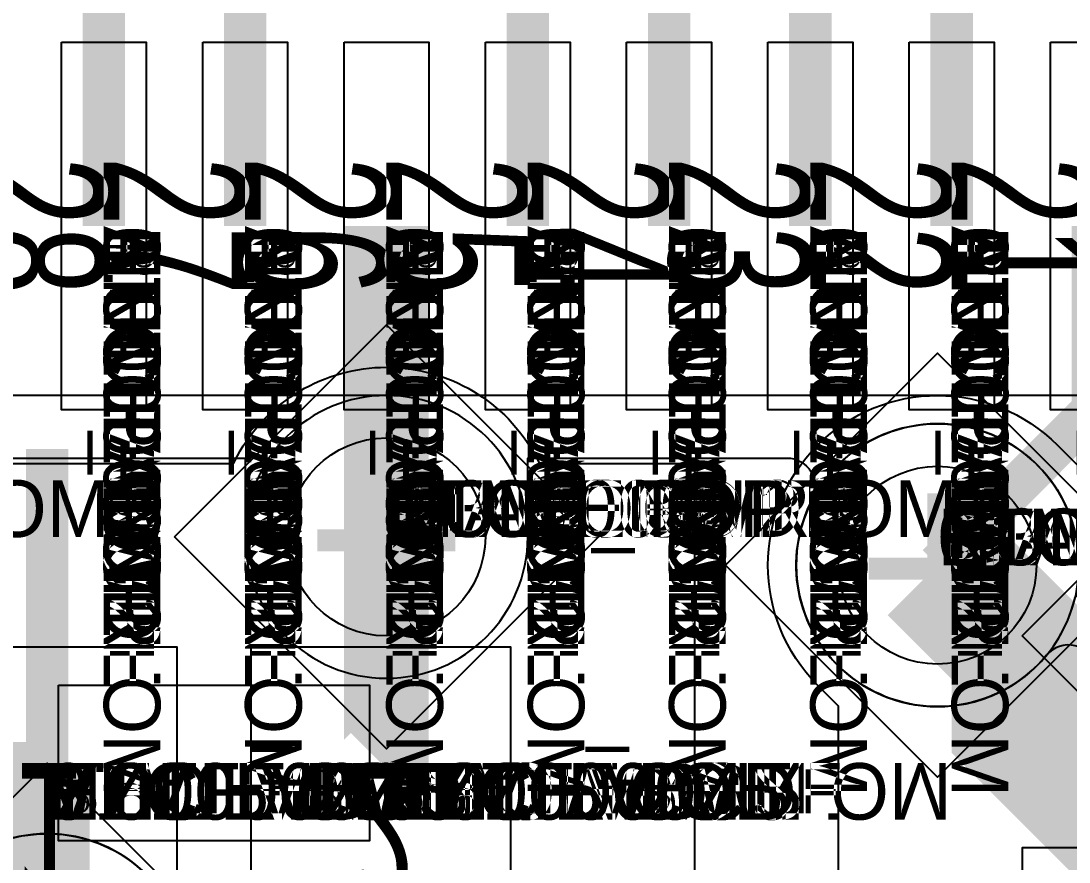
# Model space of a CAD drawing. Extents: x 0 to 323, y 0 to 320.
# Drawn here: x 107.607 to 111.315, y 65.05 to 68.025 of the extents above; entities that cross this region are included whole.
import ezdxf
from ezdxf.enums import TextEntityAlignment as Align

# ---------------------------------------------------------------- set-up
doc = ezdxf.new("R2010")
doc.units = 0
doc.header["$MEASUREMENT"] = 0
doc.layers.get('0').update_dxf_attribs({"linetype": 'CONTINUOUS'})
for name, color, linetype in [('CDN_FIGURES', 7, 'CONTINUOUS'), ('ETCH_BOTTOM', 7, 'CONTINUOUS'), ('ETCH_GND', 3, 'CONTINUOUS'), ('ETCH_INT1', 4, 'CONTINUOUS'), ('ETCH_INT2', 5, 'CONTINUOUS'), ('ETCH_PWR', 6, 'CONTINUOUS'), ('ETCH_TOP', 2, 'CONTINUOUS'), ('MANUFACTURING_NCLEGEND-1-6', 8, 'CONTINUOUS'), ('PACKAGE_GEOMETRY_ASSEMBLY_TOP', 11, 'CONTINUOUS'), ('PACKAGE_GEOMETRY_PIN_NUMBER', 9, 'CONTINUOUS')]:
    doc.layers.add(name, color=color, linetype=linetype)

# ---------------------------------------------------------------- blocks, each defined once
blk = doc.blocks.new('PAD_INFO')
for tag in ['SHAPE_TYPE', 'PAD_HEIGHT', 'PAD_LAYER', 'PAD_TYPE', 'PAD_WIDTH']:
    blk.add_attdef(tag, (0, 0), '', height=0.2)
at = {"flags": 2}
blk.add_attdef('CDN_TYPE', (0, 0), '', height=0.2, dxfattribs=at)
blk = doc.blocks.new('DRILL_INFO')
at = {"flags": 2}
blk.add_attdef('CDN_TYPE', (0, 0), '', height=0.2, dxfattribs=at)
for tag in ['FSHAPE', 'FCHAR', 'DRILL_HEIGHT', 'DIAMETER', 'PLATED', 'DRILL_WIDTH']:
    blk.add_attdef(tag, (0, 0), '', height=0.2)
blk = doc.blocks.new('VIA0700X0300')
at = {"layer": 'ETCH_BOTTOM'}
blk.add_circle((0, 0), 0.35, dxfattribs=at)
at = {"layer": 'ETCH_GND'}
blk.add_circle((0, 0), 0.35, dxfattribs=at)
at = {"layer": 'ETCH_INT1'}
blk.add_circle((0, 0), 0.35, dxfattribs=at)
at = {"layer": 'ETCH_INT2'}
blk.add_circle((0, 0), 0.35, dxfattribs=at)
at = {"layer": 'ETCH_PWR'}
blk.add_circle((0, 0), 0.35, dxfattribs=at)
at = {"layer": 'ETCH_TOP'}
blk.add_circle((0, 0), 0.35, dxfattribs=at)
ref = blk.add_blockref('PAD_INFO', (0, 0))
ref.add_attrib('PAD_LAYER', 'ETCH_TOP', (0, 0), dxfattribs={"height": 0.2})
ref.add_attrib('SHAPE_TYPE', 'NULL', (0, 0), dxfattribs={"height": 0.2})
ref.add_attrib('PAD_TYPE', 'ANTIPAD', (0, 0), dxfattribs={"height": 0.2})
ref.add_attrib('PAD_WIDTH', '0.000000', (0, 0), dxfattribs={"height": 0.2})
ref.add_attrib('PAD_HEIGHT', '0.000000', (0, 0), dxfattribs={"height": 0.2})
ref = blk.add_blockref('PAD_INFO', (0, 0))
ref.add_attrib('PAD_LAYER', 'ETCH_GND', (0, 0), dxfattribs={"height": 0.2})
ref.add_attrib('SHAPE_TYPE', 'NULL', (0, 0), dxfattribs={"height": 0.2})
ref.add_attrib('PAD_TYPE', 'ANTIPAD', (0, 0), dxfattribs={"height": 0.2})
ref.add_attrib('PAD_WIDTH', '0.000000', (0, 0), dxfattribs={"height": 0.2})
ref.add_attrib('PAD_HEIGHT', '0.000000', (0, 0), dxfattribs={"height": 0.2})
ref = blk.add_blockref('PAD_INFO', (0, 0))
ref.add_attrib('PAD_LAYER', 'ETCH_INT1', (0, 0), dxfattribs={"height": 0.2})
ref.add_attrib('SHAPE_TYPE', 'NULL', (0, 0), dxfattribs={"height": 0.2})
ref.add_attrib('PAD_TYPE', 'ANTIPAD', (0, 0), dxfattribs={"height": 0.2})
ref.add_attrib('PAD_WIDTH', '0.000000', (0, 0), dxfattribs={"height": 0.2})
ref.add_attrib('PAD_HEIGHT', '0.000000', (0, 0), dxfattribs={"height": 0.2})
ref = blk.add_blockref('PAD_INFO', (0, 0))
ref.add_attrib('PAD_LAYER', 'ETCH_INT2', (0, 0), dxfattribs={"height": 0.2})
ref.add_attrib('SHAPE_TYPE', 'NULL', (0, 0), dxfattribs={"height": 0.2})
ref.add_attrib('PAD_TYPE', 'ANTIPAD', (0, 0), dxfattribs={"height": 0.2})
ref.add_attrib('PAD_WIDTH', '0.000000', (0, 0), dxfattribs={"height": 0.2})
ref.add_attrib('PAD_HEIGHT', '0.000000', (0, 0), dxfattribs={"height": 0.2})
ref = blk.add_blockref('PAD_INFO', (0, 0))
ref.add_attrib('PAD_LAYER', 'ETCH_PWR', (0, 0), dxfattribs={"height": 0.2})
ref.add_attrib('SHAPE_TYPE', 'NULL', (0, 0), dxfattribs={"height": 0.2})
ref.add_attrib('PAD_TYPE', 'ANTIPAD', (0, 0), dxfattribs={"height": 0.2})
ref.add_attrib('PAD_WIDTH', '0.000000', (0, 0), dxfattribs={"height": 0.2})
ref.add_attrib('PAD_HEIGHT', '0.000000', (0, 0), dxfattribs={"height": 0.2})
ref = blk.add_blockref('PAD_INFO', (0, 0))
ref.add_attrib('PAD_LAYER', 'ETCH_BOTTOM', (0, 0), dxfattribs={"height": 0.2})
ref.add_attrib('SHAPE_TYPE', 'NULL', (0, 0), dxfattribs={"height": 0.2})
ref.add_attrib('PAD_TYPE', 'ANTIPAD', (0, 0), dxfattribs={"height": 0.2})
ref.add_attrib('PAD_WIDTH', '0.000000', (0, 0), dxfattribs={"height": 0.2})
ref.add_attrib('PAD_HEIGHT', '0.000000', (0, 0), dxfattribs={"height": 0.2})
ref = blk.add_blockref('PAD_INFO', (0, 0))
ref.add_attrib('PAD_LAYER', 'ETCH_TOP', (0, 0), dxfattribs={"height": 0.2})
ref.add_attrib('SHAPE_TYPE', 'NULL', (0, 0), dxfattribs={"height": 0.2})
ref.add_attrib('PAD_TYPE', 'THERMAL', (0, 0), dxfattribs={"height": 0.2})
ref.add_attrib('PAD_WIDTH', '0.000000', (0, 0), dxfattribs={"height": 0.2})
ref.add_attrib('PAD_HEIGHT', '0.000000', (0, 0), dxfattribs={"height": 0.2})
ref = blk.add_blockref('PAD_INFO', (0, 0))
ref.add_attrib('PAD_LAYER', 'ETCH_GND', (0, 0), dxfattribs={"height": 0.2})
ref.add_attrib('SHAPE_TYPE', 'NULL', (0, 0), dxfattribs={"height": 0.2})
ref.add_attrib('PAD_TYPE', 'THERMAL', (0, 0), dxfattribs={"height": 0.2})
ref.add_attrib('PAD_WIDTH', '0.000000', (0, 0), dxfattribs={"height": 0.2})
ref.add_attrib('PAD_HEIGHT', '0.000000', (0, 0), dxfattribs={"height": 0.2})
ref = blk.add_blockref('PAD_INFO', (0, 0))
ref.add_attrib('PAD_LAYER', 'ETCH_INT1', (0, 0), dxfattribs={"height": 0.2})
ref.add_attrib('SHAPE_TYPE', 'NULL', (0, 0), dxfattribs={"height": 0.2})
ref.add_attrib('PAD_TYPE', 'THERMAL', (0, 0), dxfattribs={"height": 0.2})
ref.add_attrib('PAD_WIDTH', '0.000000', (0, 0), dxfattribs={"height": 0.2})
ref.add_attrib('PAD_HEIGHT', '0.000000', (0, 0), dxfattribs={"height": 0.2})
ref = blk.add_blockref('PAD_INFO', (0, 0))
ref.add_attrib('PAD_LAYER', 'ETCH_INT2', (0, 0), dxfattribs={"height": 0.2})
ref.add_attrib('SHAPE_TYPE', 'NULL', (0, 0), dxfattribs={"height": 0.2})
ref.add_attrib('PAD_TYPE', 'THERMAL', (0, 0), dxfattribs={"height": 0.2})
ref.add_attrib('PAD_WIDTH', '0.000000', (0, 0), dxfattribs={"height": 0.2})
ref.add_attrib('PAD_HEIGHT', '0.000000', (0, 0), dxfattribs={"height": 0.2})
ref = blk.add_blockref('PAD_INFO', (0, 0))
ref.add_attrib('PAD_LAYER', 'ETCH_PWR', (0, 0), dxfattribs={"height": 0.2})
ref.add_attrib('SHAPE_TYPE', 'NULL', (0, 0), dxfattribs={"height": 0.2})
ref.add_attrib('PAD_TYPE', 'THERMAL', (0, 0), dxfattribs={"height": 0.2})
ref.add_attrib('PAD_WIDTH', '0.000000', (0, 0), dxfattribs={"height": 0.2})
ref.add_attrib('PAD_HEIGHT', '0.000000', (0, 0), dxfattribs={"height": 0.2})
ref = blk.add_blockref('PAD_INFO', (0, 0))
ref.add_attrib('PAD_LAYER', 'ETCH_BOTTOM', (0, 0), dxfattribs={"height": 0.2})
ref.add_attrib('SHAPE_TYPE', 'NULL', (0, 0), dxfattribs={"height": 0.2})
ref.add_attrib('PAD_TYPE', 'THERMAL', (0, 0), dxfattribs={"height": 0.2})
ref.add_attrib('PAD_WIDTH', '0.000000', (0, 0), dxfattribs={"height": 0.2})
ref.add_attrib('PAD_HEIGHT', '0.000000', (0, 0), dxfattribs={"height": 0.2})
ref = blk.add_blockref('PAD_INFO', (0, 0))
ref.add_attrib('PAD_LAYER', 'ETCH_TOP', (0, 0), dxfattribs={"height": 0.2})
ref.add_attrib('SHAPE_TYPE', 'CIRCLE', (0, 0), dxfattribs={"height": 0.2})
ref.add_attrib('PAD_TYPE', 'REGULAR', (0, 0), dxfattribs={"height": 0.2})
ref.add_attrib('PAD_WIDTH', '0.700000', (0, 0), dxfattribs={"height": 0.2})
ref.add_attrib('PAD_HEIGHT', '0.700000', (0, 0), dxfattribs={"height": 0.2})
ref = blk.add_blockref('PAD_INFO', (0, 0))
ref.add_attrib('PAD_LAYER', 'ETCH_GND', (0, 0), dxfattribs={"height": 0.2})
ref.add_attrib('SHAPE_TYPE', 'CIRCLE', (0, 0), dxfattribs={"height": 0.2})
ref.add_attrib('PAD_TYPE', 'REGULAR', (0, 0), dxfattribs={"height": 0.2})
ref.add_attrib('PAD_WIDTH', '0.700000', (0, 0), dxfattribs={"height": 0.2})
ref.add_attrib('PAD_HEIGHT', '0.700000', (0, 0), dxfattribs={"height": 0.2})
ref = blk.add_blockref('PAD_INFO', (0, 0))
ref.add_attrib('PAD_LAYER', 'ETCH_INT1', (0, 0), dxfattribs={"height": 0.2})
ref.add_attrib('SHAPE_TYPE', 'CIRCLE', (0, 0), dxfattribs={"height": 0.2})
ref.add_attrib('PAD_TYPE', 'REGULAR', (0, 0), dxfattribs={"height": 0.2})
ref.add_attrib('PAD_WIDTH', '0.700000', (0, 0), dxfattribs={"height": 0.2})
ref.add_attrib('PAD_HEIGHT', '0.700000', (0, 0), dxfattribs={"height": 0.2})
ref = blk.add_blockref('PAD_INFO', (0, 0))
ref.add_attrib('PAD_LAYER', 'ETCH_INT2', (0, 0), dxfattribs={"height": 0.2})
ref.add_attrib('SHAPE_TYPE', 'CIRCLE', (0, 0), dxfattribs={"height": 0.2})
ref.add_attrib('PAD_TYPE', 'REGULAR', (0, 0), dxfattribs={"height": 0.2})
ref.add_attrib('PAD_WIDTH', '0.700000', (0, 0), dxfattribs={"height": 0.2})
ref.add_attrib('PAD_HEIGHT', '0.700000', (0, 0), dxfattribs={"height": 0.2})
ref = blk.add_blockref('PAD_INFO', (0, 0))
ref.add_attrib('PAD_LAYER', 'ETCH_PWR', (0, 0), dxfattribs={"height": 0.2})
ref.add_attrib('SHAPE_TYPE', 'CIRCLE', (0, 0), dxfattribs={"height": 0.2})
ref.add_attrib('PAD_TYPE', 'REGULAR', (0, 0), dxfattribs={"height": 0.2})
ref.add_attrib('PAD_WIDTH', '0.700000', (0, 0), dxfattribs={"height": 0.2})
ref.add_attrib('PAD_HEIGHT', '0.700000', (0, 0), dxfattribs={"height": 0.2})
ref = blk.add_blockref('PAD_INFO', (0, 0))
ref.add_attrib('PAD_LAYER', 'ETCH_BOTTOM', (0, 0), dxfattribs={"height": 0.2})
ref.add_attrib('SHAPE_TYPE', 'CIRCLE', (0, 0), dxfattribs={"height": 0.2})
ref.add_attrib('PAD_TYPE', 'REGULAR', (0, 0), dxfattribs={"height": 0.2})
ref.add_attrib('PAD_WIDTH', '0.700000', (0, 0), dxfattribs={"height": 0.2})
ref.add_attrib('PAD_HEIGHT', '0.700000', (0, 0), dxfattribs={"height": 0.2})
ref = blk.add_blockref('DRILL_INFO', (0, 0))
ref.add_attrib('DIAMETER', '0.300000', (0, 0), dxfattribs={"height": 0.2})
ref.add_attrib('PLATED', 'PLATED', (0, 0), dxfattribs={"height": 0.2})
ref.add_attrib('FSHAPE', 'DIAMOND', (0, 0), dxfattribs={"height": 0.2})
ref.add_attrib('FCHAR', '+', (0, 0), dxfattribs={"height": 0.2})
ref.add_attrib('DRILL_WIDTH', '1.500000', (0, 0), dxfattribs={"height": 0.2})
ref.add_attrib('DRILL_HEIGHT', '1.500000', (0, 0), dxfattribs={"height": 0.2})
for tag in ['CDN_TYPE', 'PIN']:
    blk.add_attdef(tag, (0, 0), '', height=0.2)
at = {"flags": 2}
for tag in ['PSTKNAME', 'BBV']:
    blk.add_attdef(tag, (0, 0), '', height=0.2, dxfattribs=at)
blk = doc.blocks.new('FIGURE_DIAMOND')
at = {"layer": 'CDN_FIGURES'}
blk.add_lwpolyline([(-0.5, 0), (0, 0.5), (0.5, 0), (0, -0.5)], close=True, dxfattribs=at)
blk = doc.blocks.new('RC1300X0300TS')
at = {"layer": 'ETCH_TOP'}
blk.add_lwpolyline([(-0.65, -0.15), (-0.65, 0.15), (0.65, 0.15), (0.65, -0.15)], close=True, dxfattribs=at)
ref = blk.add_blockref('PAD_INFO', (0, 0))
ref.add_attrib('PAD_LAYER', 'ETCH_TOP', (0, 0), dxfattribs={"height": 0.2})
ref.add_attrib('SHAPE_TYPE', 'NULL', (0, 0), dxfattribs={"height": 0.2})
ref.add_attrib('PAD_TYPE', 'ANTIPAD', (0, 0), dxfattribs={"height": 0.2})
ref.add_attrib('PAD_WIDTH', '0.000000', (0, 0), dxfattribs={"height": 0.2})
ref.add_attrib('PAD_HEIGHT', '0.000000', (0, 0), dxfattribs={"height": 0.2})
ref = blk.add_blockref('PAD_INFO', (0, 0))
ref.add_attrib('PAD_LAYER', 'ETCH_GND', (0, 0), dxfattribs={"height": 0.2})
ref.add_attrib('SHAPE_TYPE', 'NULL', (0, 0), dxfattribs={"height": 0.2})
ref.add_attrib('PAD_TYPE', 'ANTIPAD', (0, 0), dxfattribs={"height": 0.2})
ref.add_attrib('PAD_WIDTH', '0.000000', (0, 0), dxfattribs={"height": 0.2})
ref.add_attrib('PAD_HEIGHT', '0.000000', (0, 0), dxfattribs={"height": 0.2})
ref = blk.add_blockref('PAD_INFO', (0, 0))
ref.add_attrib('PAD_LAYER', 'ETCH_INT1', (0, 0), dxfattribs={"height": 0.2})
ref.add_attrib('SHAPE_TYPE', 'NULL', (0, 0), dxfattribs={"height": 0.2})
ref.add_attrib('PAD_TYPE', 'ANTIPAD', (0, 0), dxfattribs={"height": 0.2})
ref.add_attrib('PAD_WIDTH', '0.000000', (0, 0), dxfattribs={"height": 0.2})
ref.add_attrib('PAD_HEIGHT', '0.000000', (0, 0), dxfattribs={"height": 0.2})
ref = blk.add_blockref('PAD_INFO', (0, 0))
ref.add_attrib('PAD_LAYER', 'ETCH_INT2', (0, 0), dxfattribs={"height": 0.2})
ref.add_attrib('SHAPE_TYPE', 'NULL', (0, 0), dxfattribs={"height": 0.2})
ref.add_attrib('PAD_TYPE', 'ANTIPAD', (0, 0), dxfattribs={"height": 0.2})
ref.add_attrib('PAD_WIDTH', '0.000000', (0, 0), dxfattribs={"height": 0.2})
ref.add_attrib('PAD_HEIGHT', '0.000000', (0, 0), dxfattribs={"height": 0.2})
ref = blk.add_blockref('PAD_INFO', (0, 0))
ref.add_attrib('PAD_LAYER', 'ETCH_PWR', (0, 0), dxfattribs={"height": 0.2})
ref.add_attrib('SHAPE_TYPE', 'NULL', (0, 0), dxfattribs={"height": 0.2})
ref.add_attrib('PAD_TYPE', 'ANTIPAD', (0, 0), dxfattribs={"height": 0.2})
ref.add_attrib('PAD_WIDTH', '0.000000', (0, 0), dxfattribs={"height": 0.2})
ref.add_attrib('PAD_HEIGHT', '0.000000', (0, 0), dxfattribs={"height": 0.2})
ref = blk.add_blockref('PAD_INFO', (0, 0))
ref.add_attrib('PAD_LAYER', 'ETCH_BOTTOM', (0, 0), dxfattribs={"height": 0.2})
ref.add_attrib('SHAPE_TYPE', 'NULL', (0, 0), dxfattribs={"height": 0.2})
ref.add_attrib('PAD_TYPE', 'ANTIPAD', (0, 0), dxfattribs={"height": 0.2})
ref.add_attrib('PAD_WIDTH', '0.000000', (0, 0), dxfattribs={"height": 0.2})
ref.add_attrib('PAD_HEIGHT', '0.000000', (0, 0), dxfattribs={"height": 0.2})
ref = blk.add_blockref('PAD_INFO', (0, 0))
ref.add_attrib('PAD_LAYER', 'ETCH_TOP', (0, 0), dxfattribs={"height": 0.2})
ref.add_attrib('SHAPE_TYPE', 'NULL', (0, 0), dxfattribs={"height": 0.2})
ref.add_attrib('PAD_TYPE', 'THERMAL', (0, 0), dxfattribs={"height": 0.2})
ref.add_attrib('PAD_WIDTH', '0.000000', (0, 0), dxfattribs={"height": 0.2})
ref.add_attrib('PAD_HEIGHT', '0.000000', (0, 0), dxfattribs={"height": 0.2})
ref = blk.add_blockref('PAD_INFO', (0, 0))
ref.add_attrib('PAD_LAYER', 'ETCH_GND', (0, 0), dxfattribs={"height": 0.2})
ref.add_attrib('SHAPE_TYPE', 'NULL', (0, 0), dxfattribs={"height": 0.2})
ref.add_attrib('PAD_TYPE', 'THERMAL', (0, 0), dxfattribs={"height": 0.2})
ref.add_attrib('PAD_WIDTH', '0.000000', (0, 0), dxfattribs={"height": 0.2})
ref.add_attrib('PAD_HEIGHT', '0.000000', (0, 0), dxfattribs={"height": 0.2})
ref = blk.add_blockref('PAD_INFO', (0, 0))
ref.add_attrib('PAD_LAYER', 'ETCH_INT1', (0, 0), dxfattribs={"height": 0.2})
ref.add_attrib('SHAPE_TYPE', 'NULL', (0, 0), dxfattribs={"height": 0.2})
ref.add_attrib('PAD_TYPE', 'THERMAL', (0, 0), dxfattribs={"height": 0.2})
ref.add_attrib('PAD_WIDTH', '0.000000', (0, 0), dxfattribs={"height": 0.2})
ref.add_attrib('PAD_HEIGHT', '0.000000', (0, 0), dxfattribs={"height": 0.2})
ref = blk.add_blockref('PAD_INFO', (0, 0))
ref.add_attrib('PAD_LAYER', 'ETCH_INT2', (0, 0), dxfattribs={"height": 0.2})
ref.add_attrib('SHAPE_TYPE', 'NULL', (0, 0), dxfattribs={"height": 0.2})
ref.add_attrib('PAD_TYPE', 'THERMAL', (0, 0), dxfattribs={"height": 0.2})
ref.add_attrib('PAD_WIDTH', '0.000000', (0, 0), dxfattribs={"height": 0.2})
ref.add_attrib('PAD_HEIGHT', '0.000000', (0, 0), dxfattribs={"height": 0.2})
ref = blk.add_blockref('PAD_INFO', (0, 0))
ref.add_attrib('PAD_LAYER', 'ETCH_PWR', (0, 0), dxfattribs={"height": 0.2})
ref.add_attrib('SHAPE_TYPE', 'NULL', (0, 0), dxfattribs={"height": 0.2})
ref.add_attrib('PAD_TYPE', 'THERMAL', (0, 0), dxfattribs={"height": 0.2})
ref.add_attrib('PAD_WIDTH', '0.000000', (0, 0), dxfattribs={"height": 0.2})
ref.add_attrib('PAD_HEIGHT', '0.000000', (0, 0), dxfattribs={"height": 0.2})
ref = blk.add_blockref('PAD_INFO', (0, 0))
ref.add_attrib('PAD_LAYER', 'ETCH_BOTTOM', (0, 0), dxfattribs={"height": 0.2})
ref.add_attrib('SHAPE_TYPE', 'NULL', (0, 0), dxfattribs={"height": 0.2})
ref.add_attrib('PAD_TYPE', 'THERMAL', (0, 0), dxfattribs={"height": 0.2})
ref.add_attrib('PAD_WIDTH', '0.000000', (0, 0), dxfattribs={"height": 0.2})
ref.add_attrib('PAD_HEIGHT', '0.000000', (0, 0), dxfattribs={"height": 0.2})
ref = blk.add_blockref('PAD_INFO', (0, 0))
ref.add_attrib('PAD_LAYER', 'ETCH_TOP', (0, 0), dxfattribs={"height": 0.2})
ref.add_attrib('SHAPE_TYPE', 'RECTANGLE', (0, 0), dxfattribs={"height": 0.2})
ref.add_attrib('PAD_TYPE', 'REGULAR', (0, 0), dxfattribs={"height": 0.2})
ref.add_attrib('PAD_WIDTH', '1.300000', (0, 0), dxfattribs={"height": 0.2})
ref.add_attrib('PAD_HEIGHT', '0.300000', (0, 0), dxfattribs={"height": 0.2})
ref = blk.add_blockref('PAD_INFO', (0, 0))
ref.add_attrib('PAD_LAYER', 'ETCH_GND', (0, 0), dxfattribs={"height": 0.2})
ref.add_attrib('SHAPE_TYPE', 'NULL', (0, 0), dxfattribs={"height": 0.2})
ref.add_attrib('PAD_TYPE', 'REGULAR', (0, 0), dxfattribs={"height": 0.2})
ref.add_attrib('PAD_WIDTH', '0.000000', (0, 0), dxfattribs={"height": 0.2})
ref.add_attrib('PAD_HEIGHT', '0.000000', (0, 0), dxfattribs={"height": 0.2})
ref = blk.add_blockref('PAD_INFO', (0, 0))
ref.add_attrib('PAD_LAYER', 'ETCH_INT1', (0, 0), dxfattribs={"height": 0.2})
ref.add_attrib('SHAPE_TYPE', 'NULL', (0, 0), dxfattribs={"height": 0.2})
ref.add_attrib('PAD_TYPE', 'REGULAR', (0, 0), dxfattribs={"height": 0.2})
ref.add_attrib('PAD_WIDTH', '0.000000', (0, 0), dxfattribs={"height": 0.2})
ref.add_attrib('PAD_HEIGHT', '0.000000', (0, 0), dxfattribs={"height": 0.2})
ref = blk.add_blockref('PAD_INFO', (0, 0))
ref.add_attrib('PAD_LAYER', 'ETCH_INT2', (0, 0), dxfattribs={"height": 0.2})
ref.add_attrib('SHAPE_TYPE', 'NULL', (0, 0), dxfattribs={"height": 0.2})
ref.add_attrib('PAD_TYPE', 'REGULAR', (0, 0), dxfattribs={"height": 0.2})
ref.add_attrib('PAD_WIDTH', '0.000000', (0, 0), dxfattribs={"height": 0.2})
ref.add_attrib('PAD_HEIGHT', '0.000000', (0, 0), dxfattribs={"height": 0.2})
ref = blk.add_blockref('PAD_INFO', (0, 0))
ref.add_attrib('PAD_LAYER', 'ETCH_PWR', (0, 0), dxfattribs={"height": 0.2})
ref.add_attrib('SHAPE_TYPE', 'NULL', (0, 0), dxfattribs={"height": 0.2})
ref.add_attrib('PAD_TYPE', 'REGULAR', (0, 0), dxfattribs={"height": 0.2})
ref.add_attrib('PAD_WIDTH', '0.000000', (0, 0), dxfattribs={"height": 0.2})
ref.add_attrib('PAD_HEIGHT', '0.000000', (0, 0), dxfattribs={"height": 0.2})
ref = blk.add_blockref('PAD_INFO', (0, 0))
ref.add_attrib('PAD_LAYER', 'ETCH_BOTTOM', (0, 0), dxfattribs={"height": 0.2})
ref.add_attrib('SHAPE_TYPE', 'NULL', (0, 0), dxfattribs={"height": 0.2})
ref.add_attrib('PAD_TYPE', 'REGULAR', (0, 0), dxfattribs={"height": 0.2})
ref.add_attrib('PAD_WIDTH', '0.000000', (0, 0), dxfattribs={"height": 0.2})
ref.add_attrib('PAD_HEIGHT', '0.000000', (0, 0), dxfattribs={"height": 0.2})
ref = blk.add_blockref('DRILL_INFO', (0, 0))
ref.add_attrib('DIAMETER', '0.000000', (0, 0), dxfattribs={"height": 0.2})
ref.add_attrib('PLATED', 'PLATED', (0, 0), dxfattribs={"height": 0.2})
ref.add_attrib('FSHAPE', 'NULL', (0, 0), dxfattribs={"height": 0.2})
ref.add_attrib('DRILL_WIDTH', '0.000000', (0, 0), dxfattribs={"height": 0.2})
ref.add_attrib('DRILL_HEIGHT', '0.000000', (0, 0), dxfattribs={"height": 0.2})
for tag in ['CDN_TYPE', 'PIN']:
    blk.add_attdef(tag, (0, 0), '', height=0.2)
at = {"flags": 2}
for tag in ['PSTKNAME', 'BBV']:
    blk.add_attdef(tag, (0, 0), '', height=0.2, dxfattribs=at)
blk = doc.blocks.new('LQFP176')
at = {"layer": 'PACKAGE_GEOMETRY_ASSEMBLY_TOP'}
blk.add_lwpolyline([(-12.1, -12.1), (12.1, -12.1), (12.1, 12.1), (-12.1, 12.1)], close=True, dxfattribs=at)
at = {"layer": 'ETCH_TOP'}
for p in [(-12.7, 1.25), (-12.7, 0.75), (-12.7, 0.25), (-12.7, -2.25), (-12.7, -1.75), (-12.7, -1.25), (-12.7, -0.75), (-12.7, -0.25)]:
    blk.add_blockref('RC1300X0300TS', p, dxfattribs=at)
at = {"flags": 2}
for tag in ['SYMBOL_TYPE', 'CDN_TYPE', 'REFDES']:
    blk.add_attdef(tag, (0, 0), '', height=0.2, dxfattribs=at)
blk = doc.blocks.new('RC0920X0820TS')
at = {"layer": 'ETCH_TOP'}
blk.add_lwpolyline([(-0.46, -0.41), (-0.46, 0.41), (0.46, 0.41), (0.46, -0.41)], close=True, dxfattribs=at)
ref = blk.add_blockref('PAD_INFO', (0, 0))
ref.add_attrib('PAD_LAYER', 'ETCH_TOP', (0, 0), dxfattribs={"height": 0.2})
ref.add_attrib('SHAPE_TYPE', 'NULL', (0, 0), dxfattribs={"height": 0.2})
ref.add_attrib('PAD_TYPE', 'ANTIPAD', (0, 0), dxfattribs={"height": 0.2})
ref.add_attrib('PAD_WIDTH', '0.000000', (0, 0), dxfattribs={"height": 0.2})
ref.add_attrib('PAD_HEIGHT', '0.000000', (0, 0), dxfattribs={"height": 0.2})
ref = blk.add_blockref('PAD_INFO', (0, 0))
ref.add_attrib('PAD_LAYER', 'ETCH_GND', (0, 0), dxfattribs={"height": 0.2})
ref.add_attrib('SHAPE_TYPE', 'NULL', (0, 0), dxfattribs={"height": 0.2})
ref.add_attrib('PAD_TYPE', 'ANTIPAD', (0, 0), dxfattribs={"height": 0.2})
ref.add_attrib('PAD_WIDTH', '0.000000', (0, 0), dxfattribs={"height": 0.2})
ref.add_attrib('PAD_HEIGHT', '0.000000', (0, 0), dxfattribs={"height": 0.2})
ref = blk.add_blockref('PAD_INFO', (0, 0))
ref.add_attrib('PAD_LAYER', 'ETCH_INT1', (0, 0), dxfattribs={"height": 0.2})
ref.add_attrib('SHAPE_TYPE', 'NULL', (0, 0), dxfattribs={"height": 0.2})
ref.add_attrib('PAD_TYPE', 'ANTIPAD', (0, 0), dxfattribs={"height": 0.2})
ref.add_attrib('PAD_WIDTH', '0.000000', (0, 0), dxfattribs={"height": 0.2})
ref.add_attrib('PAD_HEIGHT', '0.000000', (0, 0), dxfattribs={"height": 0.2})
ref = blk.add_blockref('PAD_INFO', (0, 0))
ref.add_attrib('PAD_LAYER', 'ETCH_INT2', (0, 0), dxfattribs={"height": 0.2})
ref.add_attrib('SHAPE_TYPE', 'NULL', (0, 0), dxfattribs={"height": 0.2})
ref.add_attrib('PAD_TYPE', 'ANTIPAD', (0, 0), dxfattribs={"height": 0.2})
ref.add_attrib('PAD_WIDTH', '0.000000', (0, 0), dxfattribs={"height": 0.2})
ref.add_attrib('PAD_HEIGHT', '0.000000', (0, 0), dxfattribs={"height": 0.2})
ref = blk.add_blockref('PAD_INFO', (0, 0))
ref.add_attrib('PAD_LAYER', 'ETCH_PWR', (0, 0), dxfattribs={"height": 0.2})
ref.add_attrib('SHAPE_TYPE', 'NULL', (0, 0), dxfattribs={"height": 0.2})
ref.add_attrib('PAD_TYPE', 'ANTIPAD', (0, 0), dxfattribs={"height": 0.2})
ref.add_attrib('PAD_WIDTH', '0.000000', (0, 0), dxfattribs={"height": 0.2})
ref.add_attrib('PAD_HEIGHT', '0.000000', (0, 0), dxfattribs={"height": 0.2})
ref = blk.add_blockref('PAD_INFO', (0, 0))
ref.add_attrib('PAD_LAYER', 'ETCH_BOTTOM', (0, 0), dxfattribs={"height": 0.2})
ref.add_attrib('SHAPE_TYPE', 'NULL', (0, 0), dxfattribs={"height": 0.2})
ref.add_attrib('PAD_TYPE', 'ANTIPAD', (0, 0), dxfattribs={"height": 0.2})
ref.add_attrib('PAD_WIDTH', '0.000000', (0, 0), dxfattribs={"height": 0.2})
ref.add_attrib('PAD_HEIGHT', '0.000000', (0, 0), dxfattribs={"height": 0.2})
ref = blk.add_blockref('PAD_INFO', (0, 0))
ref.add_attrib('PAD_LAYER', 'ETCH_TOP', (0, 0), dxfattribs={"height": 0.2})
ref.add_attrib('SHAPE_TYPE', 'NULL', (0, 0), dxfattribs={"height": 0.2})
ref.add_attrib('PAD_TYPE', 'THERMAL', (0, 0), dxfattribs={"height": 0.2})
ref.add_attrib('PAD_WIDTH', '0.000000', (0, 0), dxfattribs={"height": 0.2})
ref.add_attrib('PAD_HEIGHT', '0.000000', (0, 0), dxfattribs={"height": 0.2})
ref = blk.add_blockref('PAD_INFO', (0, 0))
ref.add_attrib('PAD_LAYER', 'ETCH_GND', (0, 0), dxfattribs={"height": 0.2})
ref.add_attrib('SHAPE_TYPE', 'NULL', (0, 0), dxfattribs={"height": 0.2})
ref.add_attrib('PAD_TYPE', 'THERMAL', (0, 0), dxfattribs={"height": 0.2})
ref.add_attrib('PAD_WIDTH', '0.000000', (0, 0), dxfattribs={"height": 0.2})
ref.add_attrib('PAD_HEIGHT', '0.000000', (0, 0), dxfattribs={"height": 0.2})
ref = blk.add_blockref('PAD_INFO', (0, 0))
ref.add_attrib('PAD_LAYER', 'ETCH_INT1', (0, 0), dxfattribs={"height": 0.2})
ref.add_attrib('SHAPE_TYPE', 'NULL', (0, 0), dxfattribs={"height": 0.2})
ref.add_attrib('PAD_TYPE', 'THERMAL', (0, 0), dxfattribs={"height": 0.2})
ref.add_attrib('PAD_WIDTH', '0.000000', (0, 0), dxfattribs={"height": 0.2})
ref.add_attrib('PAD_HEIGHT', '0.000000', (0, 0), dxfattribs={"height": 0.2})
ref = blk.add_blockref('PAD_INFO', (0, 0))
ref.add_attrib('PAD_LAYER', 'ETCH_INT2', (0, 0), dxfattribs={"height": 0.2})
ref.add_attrib('SHAPE_TYPE', 'NULL', (0, 0), dxfattribs={"height": 0.2})
ref.add_attrib('PAD_TYPE', 'THERMAL', (0, 0), dxfattribs={"height": 0.2})
ref.add_attrib('PAD_WIDTH', '0.000000', (0, 0), dxfattribs={"height": 0.2})
ref.add_attrib('PAD_HEIGHT', '0.000000', (0, 0), dxfattribs={"height": 0.2})
ref = blk.add_blockref('PAD_INFO', (0, 0))
ref.add_attrib('PAD_LAYER', 'ETCH_PWR', (0, 0), dxfattribs={"height": 0.2})
ref.add_attrib('SHAPE_TYPE', 'NULL', (0, 0), dxfattribs={"height": 0.2})
ref.add_attrib('PAD_TYPE', 'THERMAL', (0, 0), dxfattribs={"height": 0.2})
ref.add_attrib('PAD_WIDTH', '0.000000', (0, 0), dxfattribs={"height": 0.2})
ref.add_attrib('PAD_HEIGHT', '0.000000', (0, 0), dxfattribs={"height": 0.2})
ref = blk.add_blockref('PAD_INFO', (0, 0))
ref.add_attrib('PAD_LAYER', 'ETCH_BOTTOM', (0, 0), dxfattribs={"height": 0.2})
ref.add_attrib('SHAPE_TYPE', 'NULL', (0, 0), dxfattribs={"height": 0.2})
ref.add_attrib('PAD_TYPE', 'THERMAL', (0, 0), dxfattribs={"height": 0.2})
ref.add_attrib('PAD_WIDTH', '0.000000', (0, 0), dxfattribs={"height": 0.2})
ref.add_attrib('PAD_HEIGHT', '0.000000', (0, 0), dxfattribs={"height": 0.2})
ref = blk.add_blockref('PAD_INFO', (0, 0))
ref.add_attrib('PAD_LAYER', 'ETCH_TOP', (0, 0), dxfattribs={"height": 0.2})
ref.add_attrib('SHAPE_TYPE', 'RECTANGLE', (0, 0), dxfattribs={"height": 0.2})
ref.add_attrib('PAD_TYPE', 'REGULAR', (0, 0), dxfattribs={"height": 0.2})
ref.add_attrib('PAD_WIDTH', '0.920000', (0, 0), dxfattribs={"height": 0.2})
ref.add_attrib('PAD_HEIGHT', '0.820000', (0, 0), dxfattribs={"height": 0.2})
ref = blk.add_blockref('PAD_INFO', (0, 0))
ref.add_attrib('PAD_LAYER', 'ETCH_GND', (0, 0), dxfattribs={"height": 0.2})
ref.add_attrib('SHAPE_TYPE', 'NULL', (0, 0), dxfattribs={"height": 0.2})
ref.add_attrib('PAD_TYPE', 'REGULAR', (0, 0), dxfattribs={"height": 0.2})
ref.add_attrib('PAD_WIDTH', '0.000000', (0, 0), dxfattribs={"height": 0.2})
ref.add_attrib('PAD_HEIGHT', '0.000000', (0, 0), dxfattribs={"height": 0.2})
ref = blk.add_blockref('PAD_INFO', (0, 0))
ref.add_attrib('PAD_LAYER', 'ETCH_INT1', (0, 0), dxfattribs={"height": 0.2})
ref.add_attrib('SHAPE_TYPE', 'NULL', (0, 0), dxfattribs={"height": 0.2})
ref.add_attrib('PAD_TYPE', 'REGULAR', (0, 0), dxfattribs={"height": 0.2})
ref.add_attrib('PAD_WIDTH', '0.000000', (0, 0), dxfattribs={"height": 0.2})
ref.add_attrib('PAD_HEIGHT', '0.000000', (0, 0), dxfattribs={"height": 0.2})
ref = blk.add_blockref('PAD_INFO', (0, 0))
ref.add_attrib('PAD_LAYER', 'ETCH_INT2', (0, 0), dxfattribs={"height": 0.2})
ref.add_attrib('SHAPE_TYPE', 'NULL', (0, 0), dxfattribs={"height": 0.2})
ref.add_attrib('PAD_TYPE', 'REGULAR', (0, 0), dxfattribs={"height": 0.2})
ref.add_attrib('PAD_WIDTH', '0.000000', (0, 0), dxfattribs={"height": 0.2})
ref.add_attrib('PAD_HEIGHT', '0.000000', (0, 0), dxfattribs={"height": 0.2})
ref = blk.add_blockref('PAD_INFO', (0, 0))
ref.add_attrib('PAD_LAYER', 'ETCH_PWR', (0, 0), dxfattribs={"height": 0.2})
ref.add_attrib('SHAPE_TYPE', 'NULL', (0, 0), dxfattribs={"height": 0.2})
ref.add_attrib('PAD_TYPE', 'REGULAR', (0, 0), dxfattribs={"height": 0.2})
ref.add_attrib('PAD_WIDTH', '0.000000', (0, 0), dxfattribs={"height": 0.2})
ref.add_attrib('PAD_HEIGHT', '0.000000', (0, 0), dxfattribs={"height": 0.2})
ref = blk.add_blockref('PAD_INFO', (0, 0))
ref.add_attrib('PAD_LAYER', 'ETCH_BOTTOM', (0, 0), dxfattribs={"height": 0.2})
ref.add_attrib('SHAPE_TYPE', 'NULL', (0, 0), dxfattribs={"height": 0.2})
ref.add_attrib('PAD_TYPE', 'REGULAR', (0, 0), dxfattribs={"height": 0.2})
ref.add_attrib('PAD_WIDTH', '0.000000', (0, 0), dxfattribs={"height": 0.2})
ref.add_attrib('PAD_HEIGHT', '0.000000', (0, 0), dxfattribs={"height": 0.2})
ref = blk.add_blockref('DRILL_INFO', (0, 0))
ref.add_attrib('DIAMETER', '0.000000', (0, 0), dxfattribs={"height": 0.2})
ref.add_attrib('PLATED', 'PLATED', (0, 0), dxfattribs={"height": 0.2})
ref.add_attrib('FSHAPE', 'NULL', (0, 0), dxfattribs={"height": 0.2})
ref.add_attrib('DRILL_WIDTH', '0.000000', (0, 0), dxfattribs={"height": 0.2})
ref.add_attrib('DRILL_HEIGHT', '0.000000', (0, 0), dxfattribs={"height": 0.2})
for tag in ['CDN_TYPE', 'PIN']:
    blk.add_attdef(tag, (0, 0), '', height=0.2)
at = {"flags": 2}
for tag in ['PSTKNAME', 'BBV']:
    blk.add_attdef(tag, (0, 0), '', height=0.2, dxfattribs=at)
blk = doc.blocks.new('F270')
at = {"layer": 'PACKAGE_GEOMETRY_ASSEMBLY_TOP'}
blk.add_lwpolyline([(0.04, -0.275), (1.14, -0.275), (1.14, 0.275), (0.04, 0.275)], close=True, dxfattribs=at)
at = {"layer": 'ETCH_TOP'}
ref = blk.add_blockref('RC0920X0820TS', (0, 0), dxfattribs=at)
ref.add_attrib('CDN_TYPE', 'PIN', (0, 0), dxfattribs={"height": 0.2})
ref.add_attrib('PIN', '1', (0, 0), dxfattribs={"height": 0.2})
ref = blk.add_blockref('RC0920X0820TS', (1.18, 0), dxfattribs=at)
ref.add_attrib('CDN_TYPE', 'PIN', (0, 0), dxfattribs={"height": 0.2})
ref.add_attrib('PIN', '2', (0, 0), dxfattribs={"height": 0.2})
at = {"flags": 2}
for tag in ['SYMBOL_TYPE', 'CDN_TYPE', 'REFDES']:
    blk.add_attdef(tag, (0, 0), '', height=0.2, dxfattribs=at)
blk = doc.blocks.new('RC1000X1500TS')
at = {"layer": 'ETCH_TOP'}
blk.add_lwpolyline([(-0.5, -0.75), (-0.5, 0.75), (0.5, 0.75), (0.5, -0.75)], close=True, dxfattribs=at)
for tag in ['CDN_TYPE', 'PIN']:
    blk.add_attdef(tag, (0, 0), '', height=0.2)
at = {"flags": 2}
for tag in ['PSTKNAME', 'BBV']:
    blk.add_attdef(tag, (0, 0), '', height=0.2, dxfattribs=at)
blk = doc.blocks.new('F56')
at = {"layer": 'ETCH_TOP'}
blk.add_blockref('RC1000X1500TS', (1.75, 0), dxfattribs=at)
at = {"flags": 2}
for tag in ['SYMBOL_TYPE', 'CDN_TYPE', 'REFDES']:
    blk.add_attdef(tag, (0, 0), '', height=0.2, dxfattribs=at)

msp = doc.modelspace()

# ---------------------------------------------------------------- linework, layer by layer
at = {"layer": 'ETCH_BOTTOM'}
for points, format in [([(108.765, 58.1501), (112.1417, 61.5268, 0.668179), (112.07, 61.6999), (110.4999, 61.6999), (110.4999, 65.6014), (110.4257, 65.6757, -1), (111.2743, 66.5243), (111.5743, 66.2243, -0.195363), (111.75, 65.8082), (111.7503, 65.7876), (111.7879, 65.7501), (112.0121, 65.7501), (112.0573, 65.7953), (112.0602, 65.8107, -0.151101), (112.2257, 66.1243), (112.4757, 66.3743, -1), (113.3243, 65.5257), (113.3001, 65.5014), (113.3001, 62.93, 0.668179), (113.4732, 62.8583), (114.0499, 63.435), (114.0499, 65.8622), (113.0999, 66.8122), (113.0999, 85.035)], "xyb"), ([(106.5899, 66.4601), (108.3584, 66.4601), (108.3728, 66.4866, -0.594587), (109.4272, 66.4866), (109.4416, 66.4601), (109.9901, 66.4601), (109.9901, 64.3399), (109.1144, 64.3399, 0.570624), (109.0256, 64.1896, -0.026982), (109.0537, 64.1313), (109.0668, 64.1001), (109.9001, 64.1001), (109.9001, 60.0499)], "xyb"), ([(107.7, 65.4, 0.15, 0.15, 0), (107.7, 66.5108, 0.15, 0.15, 0)], "xyseb"), ([(108.9, 66.2, 0.3, 0.3, 0), (108.9, 65.42, 0.3, 0.3, 0), (108.88, 65.4, 0.3, 0.3, 0)], "xyseb"), ([(111.9, 64.7893, 0.5, 0.5, 0), (111.15, 65.5393, 0.5, 0.5, 0), (111.15, 65.8, 0.5, 0.5, 0), (110.85, 66.1, 0.5, 0.5, 0)], "xyseb"), ([(107.7, 65.4, 0.3, 0.3, 0), (107.7, 64.65, 0.3, 0.3, 0)], "xyseb"), ([(106.5392, 65.4, 0.15, 0.15, 0), (107.7, 65.4, 0.15, 0.15, 0)], "xyseb")]:
    msp.add_lwpolyline(points, format=format, dxfattribs=at)
at = {"layer": 'ETCH_GND'}
for points in [[(109.4001, 66.2, 1), (108.3999, 66.2, 1)], [(111.3501, 66.1, 1), (110.3499, 66.1, 1)]]:
    msp.add_lwpolyline(points, format="xyb", close=True, dxfattribs=at)
at = {"layer": 'ETCH_INT1'}
for points in [[(113.5245, 66.1303, -3.397163), (113.4441, 65.5944, 0.545673), (113.2755, 65.6197, -0.464252), (112.5116, 65.6349, 0.538717), (112.3431, 65.6181, -0.697356), (111.4124, 65.7391, 0.622588), (111.2353, 65.7812, -4.295715), (111.3376, 66.2109, 0.622588), (111.5147, 66.1688, -0.473466), (112.2884, 66.1651, 0.538717), (112.4569, 66.1819, -0.625477), (113.3559, 66.1556, 0.545673), (113.5245, 66.1303)], [(108.2001, 64.65, 1), (107.1999, 64.65, 1)]]:
    msp.add_lwpolyline(points, format="xyb", close=True, dxfattribs=at)
at = {"layer": 'ETCH_INT2'}
for points in [[(109.4001, 66.2, 1), (108.3999, 66.2, 1)], [(111.3501, 66.1, 1), (110.3499, 66.1, 1)]]:
    msp.add_lwpolyline(points, format="xyb", close=True, dxfattribs=at)
at = {"layer": 'ETCH_PWR'}
for points in [[(109.4001, 66.2, 1), (108.3999, 66.2, 1)], [(108.3081, 64.3618, -4.648962), (108.0268, 64.0618, 0.645885), (107.8919, 64.1882, -4.648962), (108.1732, 64.4882, 0.645885), (108.3081, 64.3618)]]:
    msp.add_lwpolyline(points, format="xyb", close=True, dxfattribs=at)
at = {"layer": 'ETCH_TOP'}
for points, format in [([(110.9, 67.3, 0.15, 0.15, 0), (110.9, 71.5986, 0.15, 0.15, 0), (107.8236, 74.675, 0.15, 0.15, 0), (90.6118, 74.675, 0.15, 0.15, 0), (90.4618, 74.825, 0.15, 0.15, 0), (75.0308, 74.825, 0.15, 0.15, 0), (68.775, 68.5692, 0.15, 0.15, 0), (68.775, 67.801, 0.15, 0.15, 0), (68.678, 67.704, 0.15, 0.15, 0)], "xyseb"), ([(69.178, 67.704, 0.15, 0.15, 0), (69.2, 67.726, 0.15, 0.15, 0), (69.2, 68.4942, 0.15, 0.15, 0), (75.2308, 74.525, 0.15, 0.15, 0), (90.3375, 74.525, 0.15, 0.15, 0), (90.4875, 74.375, 0.15, 0.15, 0), (107.375, 74.375, 0.15, 0.15, 0), (110.4, 71.35, 0.15, 0.15, 0), (110.4, 67.3, 0.15, 0.15, 0)], "xyseb"), ([(109.9, 67.3, 0.15, 0.15, 0), (109.9, 71.35, 0.15, 0.15, 0), (107.175, 74.075, 0.15, 0.15, 0), (90.3632, 74.075, 0.15, 0.15, 0), (90.2132, 74.225, 0.15, 0.15, 0), (75.3954, 74.225, 0.15, 0.15, 0), (70.6, 69.4296, 0.15, 0.15, 0), (70.6, 67.782, 0.15, 0.15, 0), (70.678, 67.704, 0.15, 0.15, 0)], "xyseb"), ([(109.4, 67.3, 0.15, 0.15, 0), (109.4, 71.4, 0.15, 0.15, 0), (107.025, 73.775, 0.15, 0.15, 0), (90.2389, 73.775, 0.15, 0.15, 0), (90.0889, 73.925, 0.15, 0.15, 0), (75.5197, 73.925, 0.15, 0.15, 0), (71.2, 69.6053, 0.15, 0.15, 0), (71.2, 67.726, 0.15, 0.15, 0), (71.178, 67.704, 0.15, 0.15, 0)], "xyseb"), ([(71.678, 67.704, 0.15, 0.15, 0), (71.678, 69.659, 0.15, 0.15, 0), (75.644, 73.625, 0.15, 0.15, 0), (89.9646, 73.625, 0.15, 0.15, 0), (90.1146, 73.475, 0.15, 0.15, 0), (106.625, 73.475, 0.15, 0.15, 0), (108.4, 71.7, 0.15, 0.15, 0), (108.4, 67.3, 0.15, 0.15, 0)], "xyseb"), ([(107.9, 67.3, 0.15, 0.15, 0), (107.9, 70.6743, 0.15, 0.15, 0), (105.3993, 73.175, 0.15, 0.15, 0), (89.9902, 73.175, 0.15, 0.15, 0), (89.8402, 73.325, 0.15, 0.15, 0), (76.5257, 73.325, 0.15, 0.15, 0), (72.2, 68.9993, 0.15, 0.15, 0), (72.2, 67.726, 0.15, 0.15, 0), (72.178, 67.704, 0.15, 0.15, 0)], "xyseb"), ([(108.9, 67.3, 0.3, 0.3, 0), (108.9, 66.2, 0.3, 0.3, 0)], "xyseb"), ([(111.4, 67.3, 0.15, 0.15, 0), (111.4, 66.65, 0.15, 0.15, 0), (110.85, 66.1, 0.15, 0.15, 0)], "xyseb"), ([(98.252, 66.479), (105.3999, 66.479), (105.3999, 66.2, 1), (106.4001, 66.2), (106.4001, 66.479), (108.3999, 66.479), (108.3999, 66.2, 1), (109.4001, 66.2), (109.4001, 66.479), (110.3164, 66.479, -0.562899), (110.4063, 66.3308, 1.117796), (111.3336, 65.9727), (111.3371, 65.9859), (111.8302, 66.479), (111.9749, 66.479), (111.9749, 66.2739), (112.4129, 65.8359), (112.4164, 65.8227, 1.309842), (113.2517, 66.3055, -0.670198), (113.323, 66.479), (114.3999, 66.479), (114.3999, 65.7857), (115.0857, 65.0999)], "xyb")]:
    msp.add_lwpolyline(points, format=format, dxfattribs=at)

# ---------------------------------------------------------------- block references
at = {"rotation": 270}
msp.add_blockref('LQFP176', (110.15, 54.6), dxfattribs=at)
at = {"xscale": -1}
for name, p, rotation in [('F56', (111.9, 62.85), 270), ('F270', (107.7, 65.4), 180)]:
    msp.add_blockref(name, p, dxfattribs=dict(at, rotation=rotation))
at = {"layer": 'ETCH_TOP'}
for p in [(108.9, 66.2), (105.9, 66.2), (110.85, 66.1)]:
    msp.add_blockref('VIA0700X0300', p, dxfattribs=at)
at = {"layer": 'MANUFACTURING_NCLEGEND-1-6', "xscale": 1.5, "yscale": 1.5}
for p in [(108.9, 66.2), (110.85, 66.1), (111.9, 65.85), (107.7, 64.65)]:
    msp.add_blockref('FIGURE_DIAMOND', p, dxfattribs=at)

# ---------------------------------------------------------------- texts
at = {"layer": 'MANUFACTURING_NCLEGEND-1-6'}
for p in [(108.9, 66.2), (110.85, 66.1)]:
    msp.add_text('+', height=0.75, dxfattribs=at).set_placement(p, align=Align.MIDDLE_CENTER)
at = {"layer": 'PACKAGE_GEOMETRY_PIN_NUMBER', "width": 0.649606}
for s, p in [('28', (107.4, 67.3)), ('27', (107.9, 67.3)), ('26', (108.4, 67.3)), ('25', (108.9, 67.3)), ('24', (109.4, 67.3)), ('23', (109.9, 67.3)), ('22', (110.4, 67.3)), ('21', (110.9, 67.3))]:
    msp.add_text(s, height=0.508, rotation=270, dxfattribs=at).set_placement(p, align=Align.CENTER)
at = {"layer": 'PACKAGE_GEOMETRY_PIN_NUMBER', "text_generation_flag": 2, "width": 0.649606}
for s, p in [('1', (107.7, 65.4)), ('2', (108.88, 65.4))]:
    msp.add_text(s, height=0.508, rotation=180, dxfattribs=at).set_placement(p, align=Align.CENTER)

doc.saveas('drawing.dxf')
